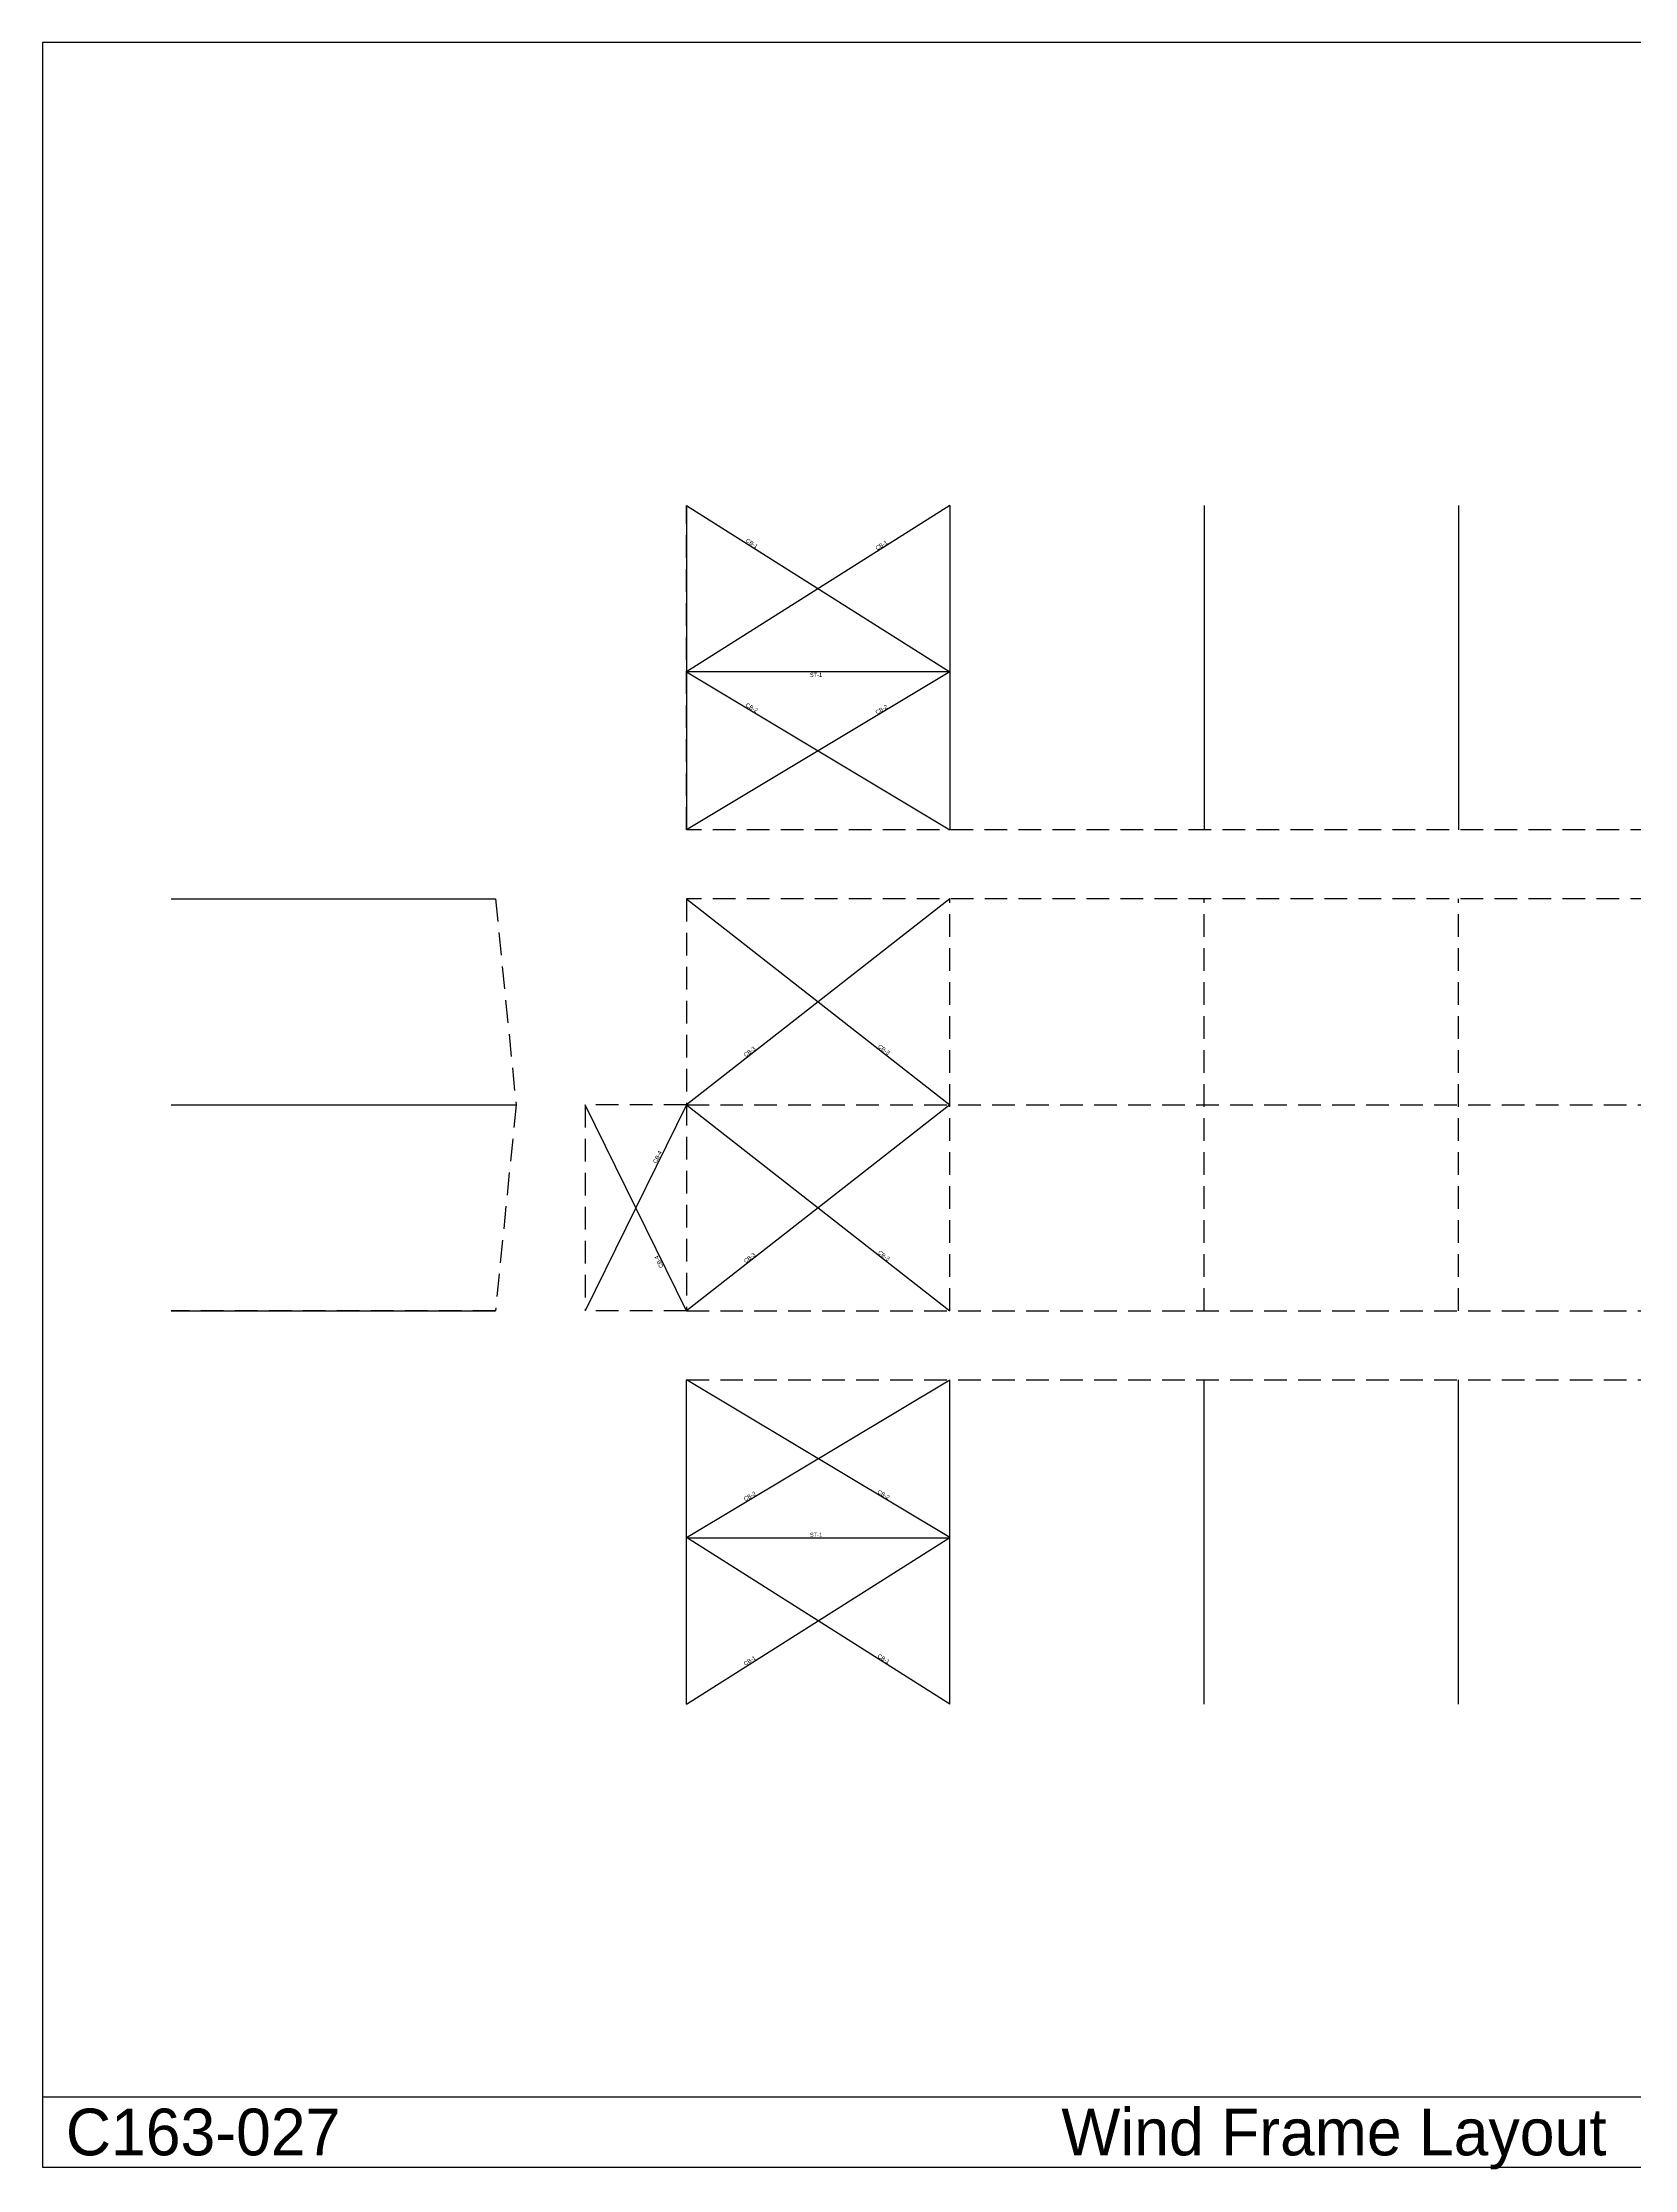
# Model space of a CAD drawing. Extents: x -19064 to 64794, y -25416 to 37548.
# Drawn here: x -19064 to 28074, y -25416 to 37548 of the extents above; entities that cross this region are included whole.
import ezdxf

# ---------------------------------------------------------------- set-up
doc = ezdxf.new("R2010")
doc.units = 0
doc.linetypes.add('CONTIN', pattern=[0])
doc.linetypes.add('DASHED', pattern=[1006.28, 670.85, -335.43])
doc.layers.get('0').update_dxf_attribs({"linetype": 'CONTIN'})
for name, color, linetype in [('16', 7, 'CONTIN'), ('2', 7, 'CONTIN'), ('23', 7, 'DASHED'), ('3', 7, 'CONTIN'), ('4', 5, 'CONTIN'), ('8', 5, 'DASHED')]:
    doc.layers.add(name, color=color, linetype=linetype)

msp = doc.modelspace()

# ---------------------------------------------------------------- linework, layer by layer
for p, q in [((64793.699, 37548.035), (-19063.701, 37548.035)), ((-19063.701, 37548.035), (-19063.701, -25345.018)), ((-19063.701, -23269.549), (64793.699, -23269.549)), ((-19063.701, -25345.018), (64793.699, -25345.018))]:
    msp.add_line(p, q)
at = {"layer": '2'}
for p, q in [((7791.974, 18920.854), (12.374, 18921.365)), ((12.7, -6718.35), (7792.3, -6718.35))]:
    msp.add_line(p, q, dxfattribs=at)
at = {"layer": '23'}
for p, q in [((7805, 0), (7805, 12200)), ((15335, 0), (15335, 12200)), ((22865, 0), (22865, 12200))]:
    msp.add_line(p, q, dxfattribs=at)
at = {"layer": '3'}
for p, q in [((7805, 23844.5), (-0.326, 18915.016)), ((0, 23845.018), (7804.674, 18914.502)), ((7804.674, 18914.502), (-0.633, 14245.016)), ((-0.326, 18915.016), (7804.367, 14244.501)), ((0, 12200), (7805, 6100)), ((7805, 12200), (0, 6100)), ((0, 6100), (-3000, 0)), ((-0.001, 0), (-3000, 6100)), ((0, 6100), (7805, 0)), ((7805, 6100), (0, 0)), ((0, -6712), (7805, -2042)), ((7805, -6712), (0, -2042)), ((0, -11642), (7805, -6712)), ((7805, -11642), (0, -6712))]:
    msp.add_line(p, q, dxfattribs=at)
at = {"layer": '4'}
for p, q in [((0, 23845.018), (-0.633, 14245.016)), ((7805, 23844.5), (7804.367, 14244.501)), ((15334.999, 23844.004), (15334.366, 14244.005)), ((22864.998, 23843.508), (22864.365, 14243.509)), ((-15251.999, 12200), (-5651.999, 12199.999)), ((-15251.999, 6100), (-5041.999, 6100)), ((-15251.999, 0), (-5652, -0.001)), ((0, -11642), (0, -2042)), ((7805, -11642), (7805, -2042)), ((15335, -11642), (15335, -2042)), ((22865, -11642), (22865, -2042))]:
    msp.add_line(p, q, dxfattribs=at)
at = {"layer": '8'}
for p, q in [((-0.633, 14245.016), (0, 23845.018)), ((45729.367, 14242), (-0.633, 14245.016)), ((-15251.999, 12200), (-5651.999, 12199.999)), ((-5651.999, 12199.999), (-5041.999, 6100)), ((0, 12200), (0, 0)), ((45730, 12200), (0, 12200)), ((-5041.999, 6100), (-5652, -0.001)), ((-3000, 6100), (-3000, 0)), ((0, 6100), (-3000, 6100)), ((0, 6100), (45730, 6100)), ((-5652, -0.001), (-15251.999, 0)), ((-0.001, 0), (-3000, 0)), ((0, 0), (45730, 0)), ((0, -11642), (0, -2042)), ((0, -2042), (45730, -2042))]:
    msp.add_line(p, q, dxfattribs=at)

# ---------------------------------------------------------------- texts
for s, p in [('C163-027', (-18371.879, -24999.105)), ('Wind Frame Layout', (11103.998, -24999.105))]:
    msp.add_text(s, height=1383.647).set_placement(p)
at = {"layer": '16'}
for s, rotation, p in [('CB-1', 327.718, (1745.022, 22773.1)), ('CB-1', 32.275, (5647.503, 22512.406)), ('ST-1', 359.996, (3658.325, 18768.725)), ('CB-2', 329.103, (1741.615, 17903.08)), ('CB-2', 30.89, (5644.093, 17652.426)), ('CB-3', 38.009, (1759.126, 7505.326)), ('CB-3', -38.009, (5661.626, 7805.635)), ('CB-4', 63.812, (-888.092, 4356.19)), ('CB-4', 116.188, (-672.869, 1306.19)), ('CB-3', 38.009, (1759.126, 1405.326)), ('CB-3', -38.009, (5661.626, 1705.634)), ('CB-2', 30.894, (1742.005, -5639.218)), ('CB-2', 329.106, (5644.506, -5388.822)), ('CB-1', 32.278, (1745.092, -10509.239)), ('CB-1', 327.722, (5647.593, -10248.802))]:
    msp.add_text(s, height=121.92, rotation=rotation, dxfattribs=at).set_placement(p)
msp.add_text('ST-1', height=121.92, dxfattribs=at).set_placement((3658.66, -6687.87))

doc.saveas('drawing.dxf')
